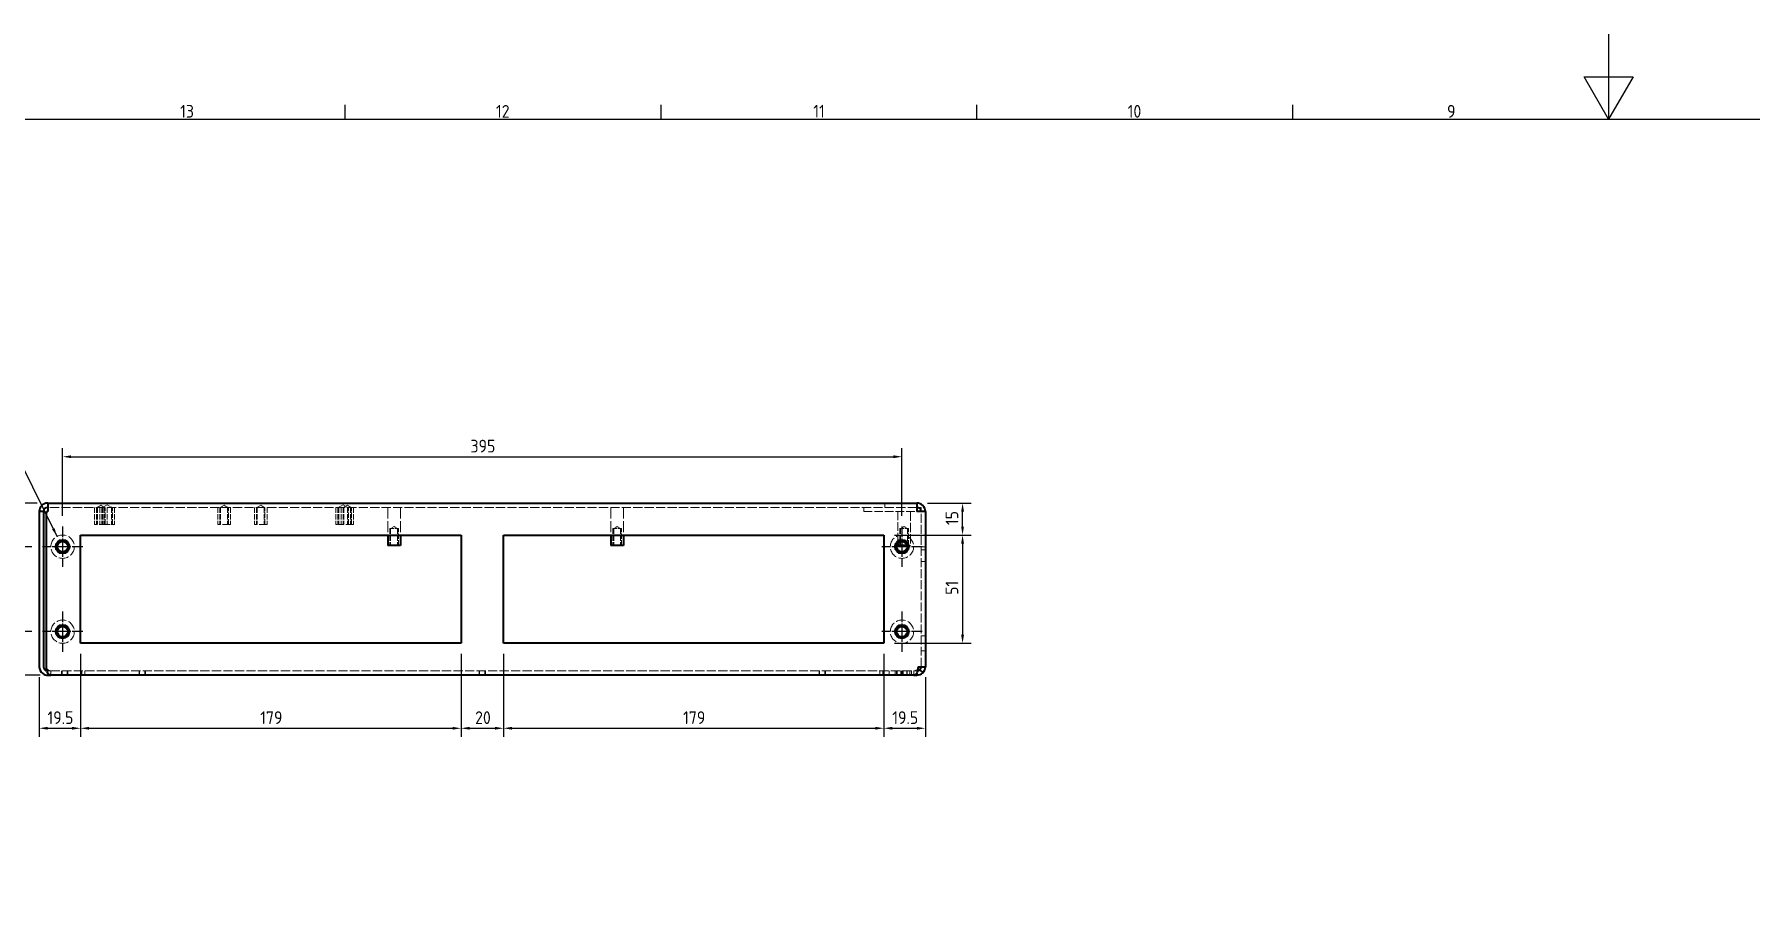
# Model space of a CAD drawing. Header units: millimetres. Extents: x 0 to 2378, y 0 to 1682.
# Drawn here: x 448 to 1256, y 1275 to 1682 of the extents above; entities that cross this region are included whole.
import ezdxf

# ---------------------------------------------------------------- set-up
doc = ezdxf.new("R2010")
doc.units = ezdxf.units.MM
doc.header["$LTSCALE"] = 2
doc.linetypes.add('CHAIN', pattern=[0.3543, 0.2362, -0.0295, 0.0591, -0.0295])
doc.linetypes.add('DASHED', pattern=[0.2067, 0.1654, -0.0413])
doc.layers.get('0').update_dxf_attribs({"color": 3, "lineweight": 25})
for name, color, linetype, lineweight in [('가려진 것(ISO)', 2, 'DASHED', 18), ('가시적인 것(ISO)', 3, 'Continuous', 40), ('가시적인 좁은 것(ISO)', 3, 'Continuous', 35), ('경계(ISO)', 7, 'Continuous', 25), ('기호(ISO)', 5, 'Continuous', 25), ('중심 표식(ISO)', 1, 'Continuous', 25), ('치수(ISO)', 2, 'Continuous', 25)]:
    doc.layers.add(name, color=color, linetype=linetype, lineweight=lineweight)
doc.styles.add('문자 텍스트_PSTEK_POSCO', font='isocp.shx')
doc.styles.add('치수 텍스트_PSTEK_POSCO', font='isocp.shx')
doc.dimstyles.new('치수_PSTEK_POSCO', dxfattribs={"dimscale": 2, "dimtxt": 3, "dimasz": 2, "dimexe": 2, "dimexo": 2.5, "dimgap": 1, "dimtad": 1, "dimrnd": 1e-08, "dimdsep": 46, "dimtxsty": '치수 텍스트_PSTEK_POSCO', "dimcen": 0.09, "dimdle": 10, "dimclrd": 7, "dimclre": 7, "dimclrt": 2, "dimadec": 1, "dimazin": 2, "dimtfac": 1, "dimtmove": 0, "dimatfit": 3, "dimfxl": 0, "dimtolj": 1, "dimlwd": -1, "dimlwe": -1, "dimarcsym": 0})
doc.dimstyles.new('치수_PSTEK_POSCO$7', dxfattribs={"dimscale": 2, "dimtxt": 3, "dimasz": 2, "dimexe": 2, "dimexo": 2.5, "dimgap": 1, "dimtad": 1, "dimrnd": 1e-08, "dimdsep": 46, "dimtxsty": '치수 텍스트_PSTEK_POSCO', "dimcen": 0.09, "dimdle": 10, "dimclrd": 7, "dimclre": 7, "dimclrt": 2, "dimadec": 1, "dimazin": 2, "dimtfac": 1, "dimtmove": 0, "dimatfit": 3, "dimfxl": 0, "dimtolj": 1, "dimlwd": -1, "dimlwe": -1, "dimarcsym": 0})

# ---------------------------------------------------------------- blocks, each defined once
blk = doc.blocks.new('경계 Default Border')
at = {"layer": '경계(ISO)'}
for p, q in [((297.25, 821), (297.25, 824.4)), ((371.56, 821), (371.56, 824.4)), ((445.88, 821), (445.88, 824.4)), ((520.19, 821), (520.19, 824.4))]:
    blk.add_line(p, q, dxfattribs=at)
at = {"layer": '경계(ISO)', "flags": 128}
for points in [[(594.5, 841), (594.5, 821), (588.73, 831), (600.27, 831), (594.5, 821)], [(20, 20), (20, 821), (1169, 821), (1169, 20), (20, 20)]]:
    blk.add_lwpolyline(points, dxfattribs=at)
at = {"layer": '경계(ISO)', "color": 2, "char_height": 3, "attachment_point": 7, "style": '문자 텍스트_PSTEK_POSCO'}
for s, insert in [('13', (258.41, 821.37)), ('12', (332.72, 821.37)), ('11', (407.37, 821.4)), ('10', (481.35, 821.37)), ('9', (556.49, 821.37))]:
    blk.add_mtext(s, dxfattribs=dict(at, insert=insert))
blk = doc.blocks.new('*D121')
at = {"layer": 'Defpoints', "color": 0, "transparency": 16777216}
for p in [(856.47, 1483.09), (461.47, 1450.23), (856.47, 1450.23)]:
    blk.add_point(p, dxfattribs=at)
at = {"layer": '치수(ISO)', "color": 7, "transparency": 16777216}
for p, q in [((461.47, 1455.23), (461.47, 1487.09)), ((856.47, 1455.23), (856.47, 1487.09)), ((465.47, 1483.09), (852.47, 1483.09))]:
    blk.add_line(p, q, dxfattribs=at)
for points in [[(465.47, 1483.76), (465.47, 1482.42), (461.47, 1483.09)], [(852.47, 1483.76), (852.47, 1482.42), (856.47, 1483.09)]]:
    blk.add_solid(points, dxfattribs=at)
at = {"layer": '치수(ISO)', "color": 2, "transparency": 16777216, "insert": (653.44, 1488.09), "char_height": 6, "attachment_point": 4, "style": '치수 텍스트_PSTEK_POSCO'}
blk.add_mtext('\\A1;395', dxfattribs=at)
blk = doc.blocks.new('*D122')
at = {"layer": 'Defpoints', "color": 0, "transparency": 16777216}
for p in [(451.97, 1440.73), (424.73, 1400.73), (451.97, 1400.73)]:
    blk.add_point(p, dxfattribs=at)
at = {"layer": '치수(ISO)', "color": 7, "transparency": 16777216}
for p, q in [((446.97, 1440.73), (420.73, 1440.73)), ((424.73, 1436.73), (424.73, 1404.73)), ((446.97, 1400.73), (420.73, 1400.73))]:
    blk.add_line(p, q, dxfattribs=at)
for points in [[(424.06, 1436.73), (425.39, 1436.73), (424.73, 1440.73)], [(424.06, 1404.73), (425.39, 1404.73), (424.73, 1400.73)]]:
    blk.add_solid(points, dxfattribs=at)
at = {"layer": '치수(ISO)', "color": 2, "transparency": 16777216, "insert": (419.73, 1417.13), "char_height": 6, "attachment_point": 4, "rotation": 90, "style": '치수 텍스트_PSTEK_POSCO'}
blk.add_mtext('\\A1;40', dxfattribs=at)
blk = doc.blocks.new('*D123')
at = {"layer": 'Defpoints', "color": 0, "transparency": 16777216}
for p in [(424.73, 1461.23), (454.47, 1461.23), (451.97, 1440.73)]:
    blk.add_point(p, dxfattribs=at)
at = {"layer": '치수(ISO)', "color": 7, "transparency": 16777216}
for p, q in [((449.47, 1461.23), (420.73, 1461.23)), ((424.73, 1444.73), (424.73, 1457.23)), ((446.97, 1440.73), (420.73, 1440.73))]:
    blk.add_line(p, q, dxfattribs=at)
for points in [[(424.06, 1457.23), (425.39, 1457.23), (424.73, 1461.23)], [(424.06, 1444.73), (425.39, 1444.73), (424.73, 1440.73)]]:
    blk.add_solid(points, dxfattribs=at)
at = {"layer": '치수(ISO)', "color": 2, "transparency": 16777216, "insert": (419.73, 1444.48), "char_height": 6, "attachment_point": 4, "rotation": 90, "style": '치수 텍스트_PSTEK_POSCO'}
blk.add_mtext('\\A1;20.5', dxfattribs=at)
blk = doc.blocks.new('*D124')
at = {"layer": 'Defpoints', "color": 0, "transparency": 16777216}
for p in [(451.97, 1400.73), (424.73, 1380.23), (455.88, 1380.23)]:
    blk.add_point(p, dxfattribs=at)
at = {"layer": '치수(ISO)', "color": 7, "transparency": 16777216}
for p, q in [((446.97, 1400.73), (420.73, 1400.73)), ((424.73, 1396.73), (424.73, 1384.23)), ((450.88, 1380.23), (420.73, 1380.23))]:
    blk.add_line(p, q, dxfattribs=at)
for points in [[(424.06, 1396.73), (425.39, 1396.73), (424.73, 1400.73)], [(424.06, 1384.23), (425.39, 1384.23), (424.73, 1380.23)]]:
    blk.add_solid(points, dxfattribs=at)
at = {"layer": '치수(ISO)', "color": 2, "transparency": 16777216, "insert": (419.73, 1383.98), "char_height": 6, "attachment_point": 4, "rotation": 90, "style": '치수 텍스트_PSTEK_POSCO'}
blk.add_mtext('\\A1;20.5', dxfattribs=at)
blk = doc.blocks.new('*D125')
at = {"layer": 'Defpoints', "color": 0, "transparency": 16777216}
for p in [(469.97, 1395.23), (450.47, 1384.23), (469.97, 1355.23)]:
    blk.add_point(p, dxfattribs=at)
at = {"layer": '치수(ISO)', "color": 7, "transparency": 16777216}
for p, q in [((469.97, 1390.23), (469.97, 1351.23)), ((450.47, 1379.23), (450.47, 1351.23)), ((454.47, 1355.23), (465.97, 1355.23))]:
    blk.add_line(p, q, dxfattribs=at)
for points in [[(454.47, 1355.9), (454.47, 1354.57), (450.47, 1355.23)], [(465.97, 1355.9), (465.97, 1354.57), (469.97, 1355.23)]]:
    blk.add_solid(points, dxfattribs=at)
at = {"layer": '치수(ISO)', "color": 2, "transparency": 16777216, "insert": (454.37, 1360.23), "char_height": 6, "attachment_point": 4, "style": '치수 텍스트_PSTEK_POSCO'}
blk.add_mtext('\\A1;19.5', dxfattribs=at)
blk = doc.blocks.new('*D126')
at = {"layer": 'Defpoints', "color": 0, "transparency": 16777216}
for p in [(469.97, 1395.23), (648.97, 1395.23), (648.97, 1355.23)]:
    blk.add_point(p, dxfattribs=at)
at = {"layer": '치수(ISO)', "color": 7, "transparency": 16777216}
for p, q in [((469.97, 1390.23), (469.97, 1351.23)), ((648.97, 1390.23), (648.97, 1351.23)), ((473.97, 1355.23), (644.97, 1355.23))]:
    blk.add_line(p, q, dxfattribs=at)
for points in [[(473.97, 1355.9), (473.97, 1354.57), (469.97, 1355.23)], [(644.97, 1355.9), (644.97, 1354.57), (648.97, 1355.23)]]:
    blk.add_solid(points, dxfattribs=at)
at = {"layer": '치수(ISO)', "color": 2, "transparency": 16777216, "insert": (554.48, 1360.23), "char_height": 6, "attachment_point": 4, "style": '치수 텍스트_PSTEK_POSCO'}
blk.add_mtext('\\A1;179', dxfattribs=at)
blk = doc.blocks.new('*D127')
at = {"layer": 'Defpoints', "color": 0, "transparency": 16777216}
for p in [(648.97, 1395.23), (668.97, 1395.23), (668.97, 1355.23)]:
    blk.add_point(p, dxfattribs=at)
at = {"layer": '치수(ISO)', "color": 7, "transparency": 16777216}
for p, q in [((648.97, 1390.23), (648.97, 1351.23)), ((668.97, 1390.23), (668.97, 1351.23)), ((652.97, 1355.23), (664.97, 1355.23))]:
    blk.add_line(p, q, dxfattribs=at)
for points in [[(652.97, 1355.9), (652.97, 1354.57), (648.97, 1355.23)], [(664.97, 1355.9), (664.97, 1354.57), (668.97, 1355.23)]]:
    blk.add_solid(points, dxfattribs=at)
at = {"layer": '치수(ISO)', "color": 2, "transparency": 16777216, "insert": (655.61, 1360.23), "char_height": 6, "attachment_point": 4, "style": '치수 텍스트_PSTEK_POSCO'}
blk.add_mtext('\\A1;20', dxfattribs=at)
blk = doc.blocks.new('*D128')
at = {"layer": 'Defpoints', "color": 0, "transparency": 16777216}
for p in [(668.97, 1395.23), (847.97, 1395.23), (847.97, 1355.23)]:
    blk.add_point(p, dxfattribs=at)
at = {"layer": '치수(ISO)', "color": 7, "transparency": 16777216}
for p, q in [((668.97, 1390.23), (668.97, 1351.23)), ((847.97, 1390.23), (847.97, 1351.23)), ((672.97, 1355.23), (843.97, 1355.23))]:
    blk.add_line(p, q, dxfattribs=at)
for points in [[(672.97, 1355.9), (672.97, 1354.57), (668.97, 1355.23)], [(843.97, 1355.9), (843.97, 1354.57), (847.97, 1355.23)]]:
    blk.add_solid(points, dxfattribs=at)
at = {"layer": '치수(ISO)', "color": 2, "transparency": 16777216, "insert": (753.48, 1360.23), "char_height": 6, "attachment_point": 4, "style": '치수 텍스트_PSTEK_POSCO'}
blk.add_mtext('\\A1;179', dxfattribs=at)
blk = doc.blocks.new('*D129')
at = {"layer": 'Defpoints', "color": 0, "transparency": 16777216}
for p in [(847.97, 1395.23), (867.47, 1384.23), (867.47, 1355.23)]:
    blk.add_point(p, dxfattribs=at)
at = {"layer": '치수(ISO)', "color": 7, "transparency": 16777216}
for p, q in [((847.97, 1390.23), (847.97, 1351.23)), ((867.47, 1379.23), (867.47, 1351.23)), ((851.97, 1355.23), (863.47, 1355.23))]:
    blk.add_line(p, q, dxfattribs=at)
for points in [[(851.97, 1355.9), (851.97, 1354.57), (847.97, 1355.23)], [(863.47, 1355.9), (863.47, 1354.57), (867.47, 1355.23)]]:
    blk.add_solid(points, dxfattribs=at)
at = {"layer": '치수(ISO)', "color": 2, "transparency": 16777216, "insert": (851.91, 1360.23), "char_height": 6, "attachment_point": 4, "style": '치수 텍스트_PSTEK_POSCO'}
blk.add_mtext('\\A1;19.5', dxfattribs=at)
blk = doc.blocks.new('*D130')
at = {"layer": 'Defpoints', "color": 0, "transparency": 16777216}
for p in [(847.97, 1446.23), (847.97, 1395.23), (884.99, 1395.23)]:
    blk.add_point(p, dxfattribs=at)
at = {"layer": '치수(ISO)', "color": 7, "transparency": 16777216}
for p, q in [((852.97, 1446.23), (888.99, 1446.23)), ((884.99, 1442.23), (884.99, 1399.23)), ((852.97, 1395.23), (888.99, 1395.23))]:
    blk.add_line(p, q, dxfattribs=at)
for points in [[(884.32, 1442.23), (885.65, 1442.23), (884.99, 1446.23)], [(884.32, 1399.23), (885.65, 1399.23), (884.99, 1395.23)]]:
    blk.add_solid(points, dxfattribs=at)
at = {"layer": '치수(ISO)', "color": 2, "transparency": 16777216, "insert": (879.99, 1418.03), "char_height": 6, "attachment_point": 4, "rotation": 90, "style": '치수 텍스트_PSTEK_POSCO'}
blk.add_mtext('\\A1;51', dxfattribs=at)
blk = doc.blocks.new('*D131')
at = {"layer": 'Defpoints', "color": 0, "transparency": 16777216}
for p in [(863.47, 1461.23), (884.99, 1461.23), (847.97, 1446.23)]:
    blk.add_point(p, dxfattribs=at)
at = {"layer": '치수(ISO)', "color": 7, "transparency": 16777216}
for p, q in [((868.47, 1461.23), (888.99, 1461.23)), ((884.99, 1450.23), (884.99, 1457.23)), ((852.97, 1446.23), (888.99, 1446.23))]:
    blk.add_line(p, q, dxfattribs=at)
for points in [[(884.32, 1457.23), (885.65, 1457.23), (884.99, 1461.23)], [(884.32, 1450.23), (885.65, 1450.23), (884.99, 1446.23)]]:
    blk.add_solid(points, dxfattribs=at)
at = {"layer": '치수(ISO)', "color": 2, "transparency": 16777216, "insert": (879.99, 1450.91), "char_height": 6, "attachment_point": 4, "rotation": 90, "style": '치수 텍스트_PSTEK_POSCO'}
blk.add_mtext('\\A1;15', dxfattribs=at)

msp = doc.modelspace()

# ---------------------------------------------------------------- linework, layer by layer
at = {"layer": '가려진 것(ISO)', "ltscale": 13.017849}
msp.add_line((863.47, 1459.233), (454.47, 1459.233), dxfattribs=at)
at = {"layer": '가려진 것(ISO)', "ltscale": 7.618686}
for p, q in [((476.52, 1459.233), (476.52, 1451.233)), ((477.47, 1459.233), (477.47, 1451.233)), ((477.849, 1459.233), (477.849, 1451.233)), ((479.02, 1459.233), (479.02, 1451.233)), ((479.97, 1459.233), (479.97, 1451.233)), ((480.403, 1459.233), (480.403, 1451.233)), ((481.091, 1459.233), (481.091, 1451.233)), ((481.47, 1451.233), (481.47, 1459.233)), ((482.42, 1459.233), (482.42, 1451.233)), ((484.537, 1459.233), (484.537, 1451.233)), ((484.97, 1451.233), (484.97, 1459.233)), ((485.92, 1459.233), (485.92, 1451.233)), ((534.52, 1459.233), (534.52, 1451.233)), ((535.47, 1459.233), (535.47, 1451.233)), ((535.849, 1459.233), (535.849, 1451.233)), ((539.091, 1459.233), (539.091, 1451.233)), ((539.47, 1451.233), (539.47, 1459.233)), ((540.42, 1459.233), (540.42, 1451.233)), ((551.77, 1459.233), (551.77, 1451.233)), ((552.72, 1459.233), (552.72, 1451.233)), ((553.099, 1459.233), (553.099, 1451.233)), ((556.341, 1459.233), (556.341, 1451.233)), ((556.72, 1451.233), (556.72, 1459.233)), ((557.67, 1459.233), (557.67, 1451.233)), ((590.02, 1459.233), (590.02, 1451.233)), ((590.97, 1459.233), (590.97, 1451.233)), ((591.403, 1459.233), (591.403, 1451.233)), ((592.52, 1459.233), (592.52, 1451.233)), ((593.47, 1459.233), (593.47, 1451.233)), ((593.849, 1459.233), (593.849, 1451.233)), ((595.537, 1459.233), (595.537, 1451.233)), ((595.97, 1451.233), (595.97, 1459.233)), ((596.92, 1459.233), (596.92, 1451.233)), ((597.091, 1459.233), (597.091, 1451.233)), ((597.47, 1451.233), (597.47, 1459.233)), ((598.42, 1459.233), (598.42, 1451.233)), ((615.47, 1449.233), (615.47, 1441.233)), ((615.849, 1449.233), (615.849, 1441.233)), ((619.091, 1449.233), (619.091, 1441.233)), ((619.47, 1441.233), (619.47, 1449.233)), ((720.47, 1449.233), (720.47, 1441.233)), ((720.849, 1449.233), (720.849, 1441.233)), ((724.091, 1449.233), (724.091, 1441.233)), ((724.47, 1441.233), (724.47, 1449.233)), ((855.47, 1449.233), (855.47, 1441.233)), ((855.849, 1449.233), (855.849, 1441.233)), ((859.091, 1449.233), (859.091, 1441.233)), ((859.47, 1441.233), (859.47, 1449.233))]:
    msp.add_line(p, q, dxfattribs=at)
at = {"layer": '가려진 것(ISO)', "ltscale": 1.800898}
for p, q in [((479.47, 1460.207), (477.849, 1459.233)), ((479.47, 1460.207), (481.091, 1459.233)), ((537.47, 1460.207), (535.849, 1459.233)), ((537.47, 1460.207), (539.091, 1459.233)), ((554.72, 1460.207), (553.099, 1459.233)), ((554.72, 1460.207), (556.341, 1459.233)), ((595.47, 1460.207), (593.849, 1459.233)), ((595.47, 1460.207), (597.091, 1459.233)), ((617.47, 1450.207), (615.849, 1449.233)), ((617.47, 1450.207), (619.091, 1449.233)), ((722.47, 1450.207), (720.849, 1449.233)), ((722.47, 1450.207), (724.091, 1449.233)), ((857.47, 1450.207), (855.849, 1449.233)), ((857.47, 1450.207), (859.091, 1449.233))]:
    msp.add_line(p, q, dxfattribs=at)
at = {"layer": '가려진 것(ISO)', "ltscale": 2.296422}
for p, q in [((482.47, 1460.475), (480.403, 1459.233)), ((482.47, 1460.475), (484.537, 1459.233)), ((593.47, 1460.475), (591.403, 1459.233)), ((593.47, 1460.475), (595.537, 1459.233))]:
    msp.add_line(p, q, dxfattribs=at)
at = {"layer": '가려진 것(ISO)', "ltscale": 15.72327}
for p, q in [((614.52, 1459.233), (614.52, 1446.233)), ((620.42, 1459.233), (620.42, 1446.233)), ((719.52, 1459.233), (719.52, 1446.233)), ((725.42, 1459.233), (725.42, 1446.233))]:
    msp.add_line(p, q, dxfattribs=at)
at = {"layer": '가려진 것(ISO)', "ltscale": 1.904597}
for p, q in [((838.47, 1459.233), (838.47, 1457.233)), ((848.47, 1461.233), (848.47, 1459.233)), ((863.47, 1459.233), (865.47, 1459.233)), ((865.47, 1457.233), (865.47, 1459.233)), ((865.47, 1440.733), (867.47, 1440.733)), ((867.47, 1439.233), (865.47, 1439.233)), ((865.47, 1433.733), (867.47, 1433.733)), ((865.47, 1398.733), (867.47, 1398.733)), ((865.47, 1391.733), (867.47, 1391.733)), ((454.47, 1382.233), (455.884, 1382.233)), ((455.884, 1382.233), (455.884, 1380.233)), ((460.97, 1382.233), (460.97, 1380.233)), ((461.241, 1382.233), (461.241, 1380.233)), ((463.7, 1382.233), (463.7, 1380.233)), ((463.97, 1380.233), (463.97, 1382.233)), ((470.47, 1382.233), (470.47, 1380.233)), ((471.884, 1382.233), (471.884, 1380.233)), ((497.47, 1382.233), (497.47, 1380.233)), ((497.741, 1382.233), (497.741, 1380.233)), ((500.2, 1382.233), (500.2, 1380.233)), ((500.47, 1380.233), (500.47, 1382.233)), ((657.47, 1382.233), (657.47, 1380.233)), ((657.741, 1382.233), (657.741, 1380.233)), ((660.2, 1382.233), (660.2, 1380.233)), ((660.47, 1380.233), (660.47, 1382.233)), ((817.47, 1382.233), (817.47, 1380.233)), ((817.741, 1382.233), (817.741, 1380.233)), ((820.2, 1382.233), (820.2, 1380.233)), ((820.47, 1380.233), (820.47, 1382.233)), ((846.056, 1380.233), (846.056, 1382.233)), ((847.47, 1382.233), (847.47, 1380.233)), ((850.47, 1382.233), (850.47, 1380.233)), ((853.22, 1382.233), (853.22, 1380.233)), ((853.97, 1382.233), (853.97, 1380.233)), ((854.241, 1382.233), (854.241, 1380.233)), ((855.97, 1382.233), (855.97, 1380.233)), ((856.241, 1382.233), (856.241, 1380.233)), ((856.7, 1382.233), (856.7, 1380.233)), ((856.97, 1380.233), (856.97, 1382.233)), ((858.7, 1382.233), (858.7, 1380.233)), ((858.97, 1380.233), (858.97, 1382.233)), ((860.22, 1382.233), (860.22, 1380.233)), ((860.97, 1382.233), (860.97, 1380.233)), ((863.47, 1382.233), (862.056, 1382.233)), ((862.056, 1382.233), (862.056, 1380.233))]:
    msp.add_line(p, q, dxfattribs=at)
at = {"layer": '가려진 것(ISO)', "ltscale": 12.094824}
msp.add_line((838.47, 1457.233), (863.47, 1457.233), dxfattribs=at)
at = {"layer": '가려진 것(ISO)', "ltscale": 12.097051}
msp.add_line((854.52, 1457.233), (854.52, 1442.231), dxfattribs=at)
at = {"layer": '가려진 것(ISO)', "ltscale": 12.901145}
msp.add_line((860.42, 1457.233), (860.42, 1441.233), dxfattribs=at)
at = {"layer": '가려진 것(ISO)', "ltscale": 12.613173}
msp.add_line((865.47, 1384.233), (865.47, 1457.233), dxfattribs=at)
at = {"layer": '가려진 것(ISO)', "ltscale": 11.209118}
for p, q in [((482.42, 1451.233), (476.52, 1451.233)), ((540.42, 1451.233), (534.52, 1451.233)), ((557.67, 1451.233), (551.77, 1451.233)), ((598.42, 1451.233), (592.52, 1451.233))]:
    msp.add_line(p, q, dxfattribs=at)
at = {"layer": '가려진 것(ISO)', "ltscale": 5.20853}
msp.add_line((485.92, 1451.233), (482.42, 1451.233), dxfattribs=at)
at = {"layer": '가려진 것(ISO)', "ltscale": 4.244338}
msp.add_line((592.52, 1451.233), (590.02, 1451.233), dxfattribs=at)
at = {"layer": '가려진 것(ISO)', "ltscale": 5.983681}
for p, q in [((615.47, 1449.233), (619.47, 1449.233)), ((720.47, 1449.233), (724.47, 1449.233)), ((855.47, 1449.233), (859.47, 1449.233))]:
    msp.add_line(p, q, dxfattribs=at)
at = {"layer": '가려진 것(ISO)', "ltscale": 3.016017}
msp.add_line((860.42, 1441.233), (858.877, 1441.233), dxfattribs=at)
at = {"layer": '가려진 것(ISO)', "ltscale": 0.788851}
for p, q in [((454.47, 1382.233), (454.47, 1381.405)), ((863.47, 1382.233), (863.47, 1381.405))]:
    msp.add_line(p, q, dxfattribs=at)
at = {"layer": '가려진 것(ISO)', "ltscale": 13.100196}
msp.add_line((455.884, 1382.233), (862.056, 1382.233), dxfattribs=at)
at = {"layer": '가려진 것(ISO)', "ltscale": 13.932237}
for centre in [(461.47, 1440.733), (856.47, 1440.733), (461.47, 1400.733), (856.47, 1400.733)]:
    msp.add_circle(centre, 5.5, dxfattribs=at)
at = {"layer": '가려진 것(ISO)', "ltscale": 3.638059}
for centre, start, end in [((455.884, 1384.233), 180, 270), ((862.056, 1384.233), 270, 0)]:
    msp.add_arc(centre, 2, start, end, dxfattribs=at)
at = {"layer": '가려진 것(ISO)', "ltscale": 0.439225}
for centre, start, end in [((454.47, 1384.233), 260.634461, 270), ((863.47, 1384.233), 270, 279.365539)]:
    msp.add_arc(centre, 2, start, end, dxfattribs=at)
at = {"layer": '가시적인 것(ISO)'}
for p, q in [((450.47, 1457.233), (450.47, 1384.233)), ((452.47, 1457.233), (450.47, 1457.233)), ((452.47, 1457.233), (452.47, 1384.233)), ((453.884, 1457.233), (454.47, 1457.233)), ((453.884, 1384.233), (453.884, 1457.233)), ((454.47, 1461.233), (454.47, 1457.233)), ((454.47, 1461.233), (863.47, 1461.233)), ((863.47, 1461.233), (863.47, 1457.233)), ((867.47, 1457.233), (863.47, 1457.233)), ((867.47, 1457.233), (867.47, 1384.233)), ((469.97, 1446.233), (648.97, 1446.233)), ((469.97, 1395.233), (469.97, 1446.233)), ((614.52, 1446.233), (614.52, 1441.233)), ((620.42, 1446.233), (620.42, 1441.233)), ((648.97, 1446.233), (648.97, 1395.233)), ((668.97, 1446.233), (847.97, 1446.233)), ((668.97, 1395.233), (668.97, 1446.233)), ((719.52, 1446.233), (719.52, 1441.233)), ((725.42, 1446.233), (725.42, 1441.233)), ((847.97, 1446.233), (847.97, 1395.233)), ((620.42, 1441.233), (614.52, 1441.233)), ((725.42, 1441.233), (719.52, 1441.233)), ((854.52, 1442.231), (854.52, 1441.233)), ((858.877, 1441.233), (854.52, 1441.233)), ((648.97, 1395.233), (469.97, 1395.233)), ((847.97, 1395.233), (668.97, 1395.233)), ((454.47, 1381.405), (454.47, 1380.233)), ((863.47, 1381.405), (863.47, 1380.233)), ((864.056, 1384.233), (867.47, 1384.233)), ((454.47, 1380.233), (455.884, 1380.233)), ((862.056, 1380.233), (455.884, 1380.233)), ((862.056, 1380.233), (863.47, 1380.233))]:
    msp.add_line(p, q, dxfattribs=at)
for centre, radius in [((461.47, 1440.733), 3.25), ((461.47, 1440.733), 2.458), ((856.47, 1440.733), 3.25), ((856.47, 1440.733), 2.458), ((461.47, 1400.733), 3.25), ((461.47, 1400.733), 2.458), ((856.47, 1400.733), 3.25), ((856.47, 1400.733), 2.458)]:
    msp.add_circle(centre, radius, dxfattribs=at)
for centre, radius, start, end in [((454.47, 1457.233), 4, 90, 180), ((454.47, 1457.233), 2, 90, 180), ((863.47, 1457.233), 4, 0, 90), ((863.47, 1457.233), 2, 0, 90), ((454.47, 1384.233), 2, 180, 260.634461), ((863.47, 1384.233), 2, 279.365539, 315), ((863.47, 1384.233), 2, 315, 0), ((863.47, 1384.233), 4, 315, 0)]:
    msp.add_arc(centre, radius, start, end, dxfattribs=at)
for points, knots in [([(450.47, 1384.233), (450.47, 1382.979), (451.101, 1381.739), (452.115, 1381.001), (452.793, 1380.506), (453.631, 1380.233), (454.47, 1380.233)], [0, 0, 0, 0, 0.9411413, 0.9411413, 0.9411413, 1.5707963, 1.5707963, 1.5707963, 1.5707963]), ([(455.884, 1380.233), (455.257, 1380.233), (454.637, 1380.864), (454.268, 1381.878), (454.021, 1382.557), (453.884, 1383.394), (453.884, 1384.233)], [-1.5707963, -1.5707963, -1.5707963, -1.5707963, -0.629655, -0.629655, -0.629655, 0, 0, 0, 0]), ([(864.056, 1384.233), (864.056, 1382.979), (863.741, 1381.739), (863.234, 1381.001), (862.895, 1380.506), (862.476, 1380.233), (862.056, 1380.233)], [0, 0, 0, 0, 0.9411413, 0.9411413, 0.9411413, 1.5707963, 1.5707963, 1.5707963, 1.5707963]), ([(866.299, 1381.405), (866.063, 1381.641), (865.827, 1381.876), (865.356, 1382.348), (865.12, 1382.584), (864.884, 1382.819)], [0, 0, 0, 0, 0.1, 0.1, 0.2, 0.2, 0.2, 0.2])]:
    msp.add_open_spline(points, degree=3, knots=knots, dxfattribs=at)
msp.add_open_spline([(863.47, 1380.233), (864.517, 1380.233), (865.558, 1380.665), (866.299, 1381.405)], degree=3, dxfattribs=at)
at = {"layer": '가시적인 좁은 것(ISO)'}
for centre in [(461.47, 1440.733), (856.47, 1440.733), (461.47, 1400.733), (856.47, 1400.733)]:
    msp.add_arc(centre, 3, 100, 10, dxfattribs=at)
at = {"layer": '중심 표식(ISO)', "linetype": 'CHAIN', "ltscale": 10.556371}
for p, q in [((461.47, 1450.233), (461.47, 1431.233)), ((856.47, 1450.233), (856.47, 1431.233)), ((470.97, 1440.733), (451.97, 1440.733)), ((865.97, 1440.733), (846.97, 1440.733)), ((461.47, 1410.233), (461.47, 1391.233)), ((856.47, 1410.233), (856.47, 1391.233)), ((470.97, 1400.733), (451.97, 1400.733)), ((865.97, 1400.733), (846.97, 1400.733))]:
    msp.add_line(p, q, dxfattribs=at)

# ---------------------------------------------------------------- block references
at = {"xscale": 2, "yscale": 2, "zscale": 2}
msp.add_blockref('경계 Default Border', (0, 0), dxfattribs=at)

# ---------------------------------------------------------------- dimensions: what is measured, and where the dimension line sits
at = {"layer": '치수(ISO)', "color": 7}
for base, p1, p2, angle, picture, middle in [((856.47, 1483.091), (461.47, 1450.233), (856.47, 1450.233), 180, '*D121', (658.97, 1483.091)), ((424.728, 1461.233), (451.97, 1440.733), (454.47, 1461.233), 90, '*D123', (424.728, 1450.983)), ((884.986, 1461.233), (847.97, 1446.233), (863.47, 1461.233), 270, '*D131', (884.986, 1453.733)), ((884.986, 1395.233), (847.97, 1446.233), (847.97, 1395.233), 90, '*D130', (884.986, 1420.733)), ((424.728, 1400.733), (451.97, 1440.733), (451.97, 1400.733), 90, '*D122', (424.728, 1420.733)), ((424.728, 1380.233), (451.97, 1400.733), (455.884, 1380.233), 90, '*D124', (424.728, 1390.483)), ((469.97, 1355.233), (450.47, 1384.233), (469.97, 1395.233), 180, '*D125', (460.2, 1355.233)), ((648.97, 1355.233), (469.97, 1395.233), (648.97, 1395.233), 180, '*D126', (559.49, 1355.233)), ((668.97, 1355.233), (648.97, 1395.233), (668.97, 1395.233), 180, '*D127', (658.99, 1355.233)), ((847.97, 1355.233), (668.97, 1395.233), (847.97, 1395.233), 180, '*D128', (758.49, 1355.233)), ((867.47, 1355.233), (847.97, 1395.233), (867.47, 1384.233), 180, '*D129', (857.74, 1355.233))]:
    dim = msp.add_linear_dim(base=base, p1=p1, p2=p2, angle=angle, dimstyle='치수_PSTEK_POSCO', override={"dimdec": 2, "dimtp": 0, "dimtm": 0, "dimtdec": 2, "dimtofl": 0, "dimatfit": 1}, dxfattribs=at)
    dim.commit()
    dim.dimension.update_dxf_attribs({"geometry": picture, "text_midpoint": middle, "dimtype": 160})

# ---------------------------------------------------------------- leaders
at = {"layer": '기호(ISO)', "color": 7, "annotation_type": 0, "has_hookline": 1, "hookline_direction": 1, "text_width": 79.429}
msp.add_leader([(458.869, 1445.58), (441.888, 1480.24), (437.888, 1480.24)], dimstyle='치수_PSTEK_POSCO$7', override={"dimtad": 0}, dxfattribs=at)

doc.saveas('drawing.dxf')
